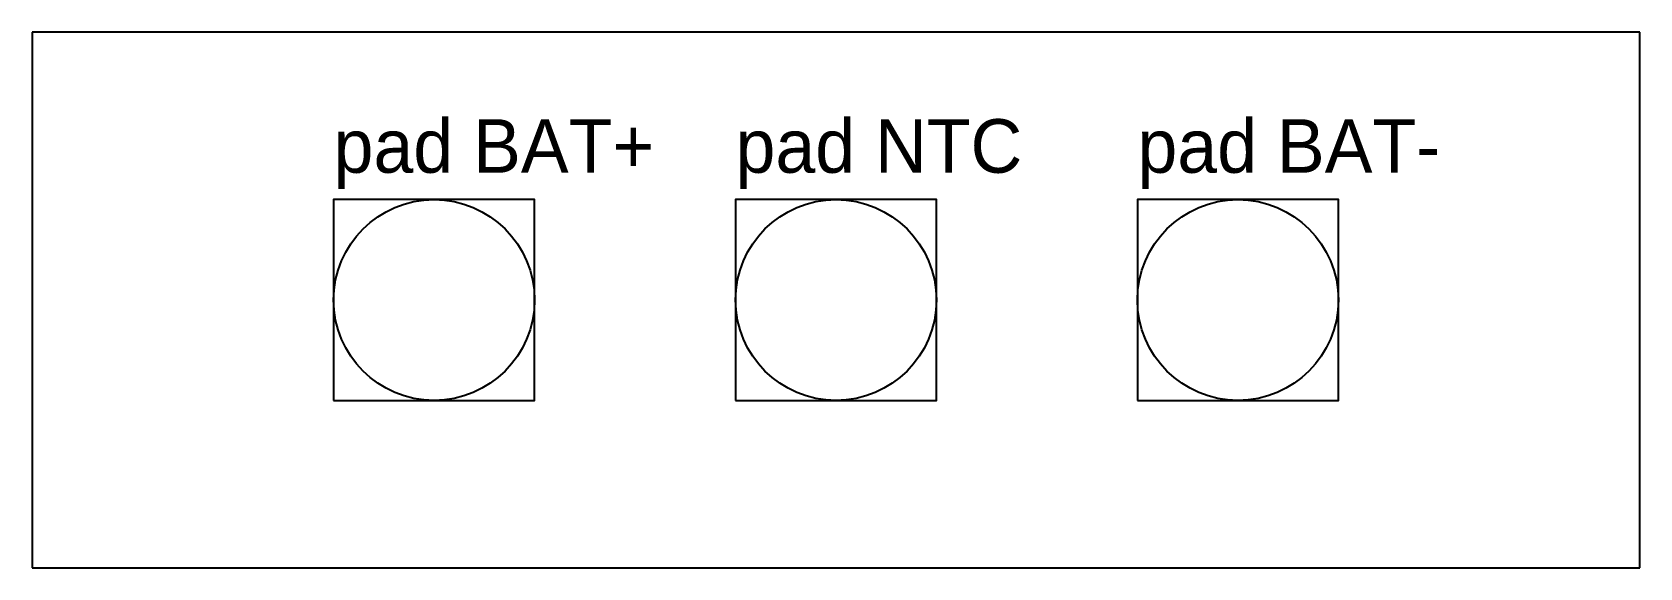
# Model space of a CAD drawing. Header units: millimetres. Extents: x 0 to 24, y -19 to -11.
import ezdxf

# ---------------------------------------------------------------- set-up
doc = ezdxf.new("R2010")
doc.units = ezdxf.units.MM
for name, color, linetype in [('Edge.Cuts', 2, 'Continuous'), ('Holes', 1, 'Continuous'), ('Place_F', 3, 'Continuous')]:
    doc.layers.add(name, color=color, linetype=linetype)

msp = doc.modelspace()

# ---------------------------------------------------------------- linework, layer by layer
at = {"layer": 'Edge.Cuts'}
for p, q in [((0, -11), (0, -19)), ((24, -11), (0, -11)), ((24, -19), (24, -11)), ((0, -19), (24, -19))]:
    msp.add_line(p, q, dxfattribs=at)
at = {"layer": 'Holes'}
for centre in [(6, -15), (12, -15), (18, -15)]:
    msp.add_circle(centre, 1.5, dxfattribs=at)
at = {"layer": 'Place_F'}
for points in [[(4.5, -16.5), (7.5, -16.5), (7.5, -13.5), (4.5, -13.5), (4.5, -16.5)], [(10.5, -16.5), (13.5, -16.5), (13.5, -13.5), (10.5, -13.5), (10.5, -16.5)], [(16.5, -16.5), (19.5, -16.5), (19.5, -13.5), (16.5, -13.5), (16.5, -16.5)]]:
    msp.add_lwpolyline(points, dxfattribs=at)

# ---------------------------------------------------------------- texts
for s, p in [('pad BAT+', (4.5, -13.1)), ('pad NTC', (10.5, -13.1)), ('pad BAT-', (16.5, -13.1))]:
    msp.add_text(s, height=0.8, dxfattribs=at).set_placement(p)

doc.saveas('drawing.dxf')
